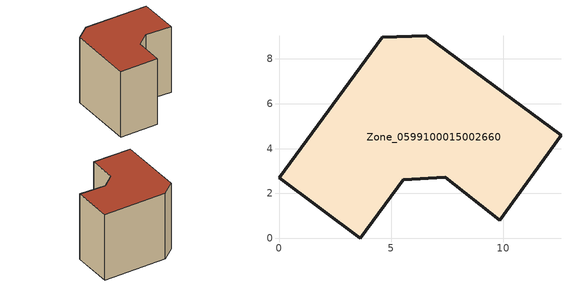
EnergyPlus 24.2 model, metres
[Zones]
Zone_0599100015002660
 floor ground (C_G): 5.54,2.61 3.62,0 0,2.69 4.61,8.96 6.56,9.04 12.57,4.6 9.84,0.8 7.41,2.73 z0.93
 wall outside (C_F): 4.61,8.96 0,2.69 3.62,0 5.54,2.61 7.41,2.73 9.84,0.8 12.57,4.6 6.56,9.04 4.61,8.96 z0.93:9.05
 roof outside (C_R): 9.84,0.8 12.57,4.6 6.56,9.04 4.61,8.96 0,2.69 3.62,0 5.54,2.61 7.41,2.73 z9.05
[BUILDING]
Pand.0599100015002660: North Axis=0; Terrain=City; Loads Convergence Tolerance Value=0.04; Temperature Convergence Tolerance Value=0.4; Solar Distribution=FullExterior; Maximum Number of Warmup Days=25; Minimum Number of Warmup Days=1
[Site:Location]
Rotterdam.The.Hague.AP_ZH_NLD Design_Conditions: Latitude=51.96; Longitude=4.45; Time Zone=1; Elevation=-4.5
[SITE:GROUNDTEMPERATURE:BUILDINGSURFACE]
18, 18, 18, 18, 18, 18, 18, 18, 18, 18, 18, 18
[MATERIAL] Thermal Absorptance=0.9; Solar Absorptance=0.7; Visible Absorptance=0.7
Name | Roughness | Thickness | Conductivity | Density | Specific Heat
G.TI.1975-1991 | MediumSmooth | 0.15 | 0.288461 | 540 | 1210
F.TI.1975-1991 | Rough | 0.3 | 0.230769 | 1920 | 840
R.TI.1975-1991 | MediumRough | 0.2 | 0.153846 | 1500 | 1000
[CONSTRUCTION]
C_G: G.TI.1975-1991
C_F: F.TI.1975-1991
C_R: R.TI.1975-1991
[ZONE]
Zone_0599100015002660: Type=1; Multiplier=1; Ceiling Height=Autocalculate; Volume=Autocalculate; Floor Area=autocalculate; Part of Total Floor Area=Yes
[ZONEINFILTRATION:DESIGNFLOWRATE]
Infil_Zone_0599100015002660: Zone or ZoneList or Space or SpaceList=Zone_0599100015002660; Schedule=AlwaysOn; Design Flow Rate Calculation Method=Flow/Area; Flow Rate per Floor Area=0.003; Constant Term Coefficient=1; Temperature Term Coefficient=0; Velocity Term Coefficient=0; Velocity Squared Term Coefficient=0
[HVACTEMPLATE:ZONE:IDEALLOADSAIRSYSTEM]
Zone_0599100015002660: Maximum Heating Supply Air Temperature=50; Minimum Cooling Supply Air Temperature=13; Maximum Heating Supply Air Humidity Ratio=0.0156; Minimum Cooling Supply Air Humidity Ratio=0.0077; Heating Limit=NoLimit; Cooling Limit=NoLimit; Dehumidification Control Type=ConstantSensibleHeatRatio; Cooling Sensible Heat Ratio=0.7; Dehumidification Setpoint=60; Humidification Control Type=None; Humidification Setpoint=30; Outdoor Air Method=None; Outdoor Air Flow Rate per Person=0.00944; Outdoor Air Flow Rate per Zone Floor Area=0; Outdoor Air Flow Rate per Zone=0; Demand Controlled Ventilation Type=None; Outdoor Air Economizer Type=NoEconomizer; Heat Recovery Type=None; Sensible Heat Recovery Effectiveness=0.7; Latent Heat Recovery Effectiveness=0.65
[ZONECONTROL:THERMOSTAT]
ThermostatControl_Zone_0599100015002660: Zone or ZoneList=Zone_0599100015002660; Control Type Schedule=DualSetpointControlType; Control 1=Thermostat_Zone_0599100015002660; Temperature Difference Between Cutout And Setpoint=0
[THERMOSTATSETPOINT:DUALSETPOINT]
Thermostat_Zone_0599100015002660: Heating Setpoint Temperature Schedule=HeatingSetpoint_Zone_0599100015002660; Cooling Setpoint Temperature Schedule=CoolingSetpoint_Zone_0599100015002660
[SCHEDULE:COMPACT]
HeatingSetpoint_Zone_0599100015002660: Through: 12/31, For: AllDays, Until: 24:00, 21
CoolingSetpoint_Zone_0599100015002660: Through: 12/31, For: AllDays, Until: 24:00, 24
DualSetpointControlType: Through: 12/31, For: AllDays, Until: 24:00, 4
AlwaysOn: Through: 12/31, For: AllDays, Until: 24:00, 1
